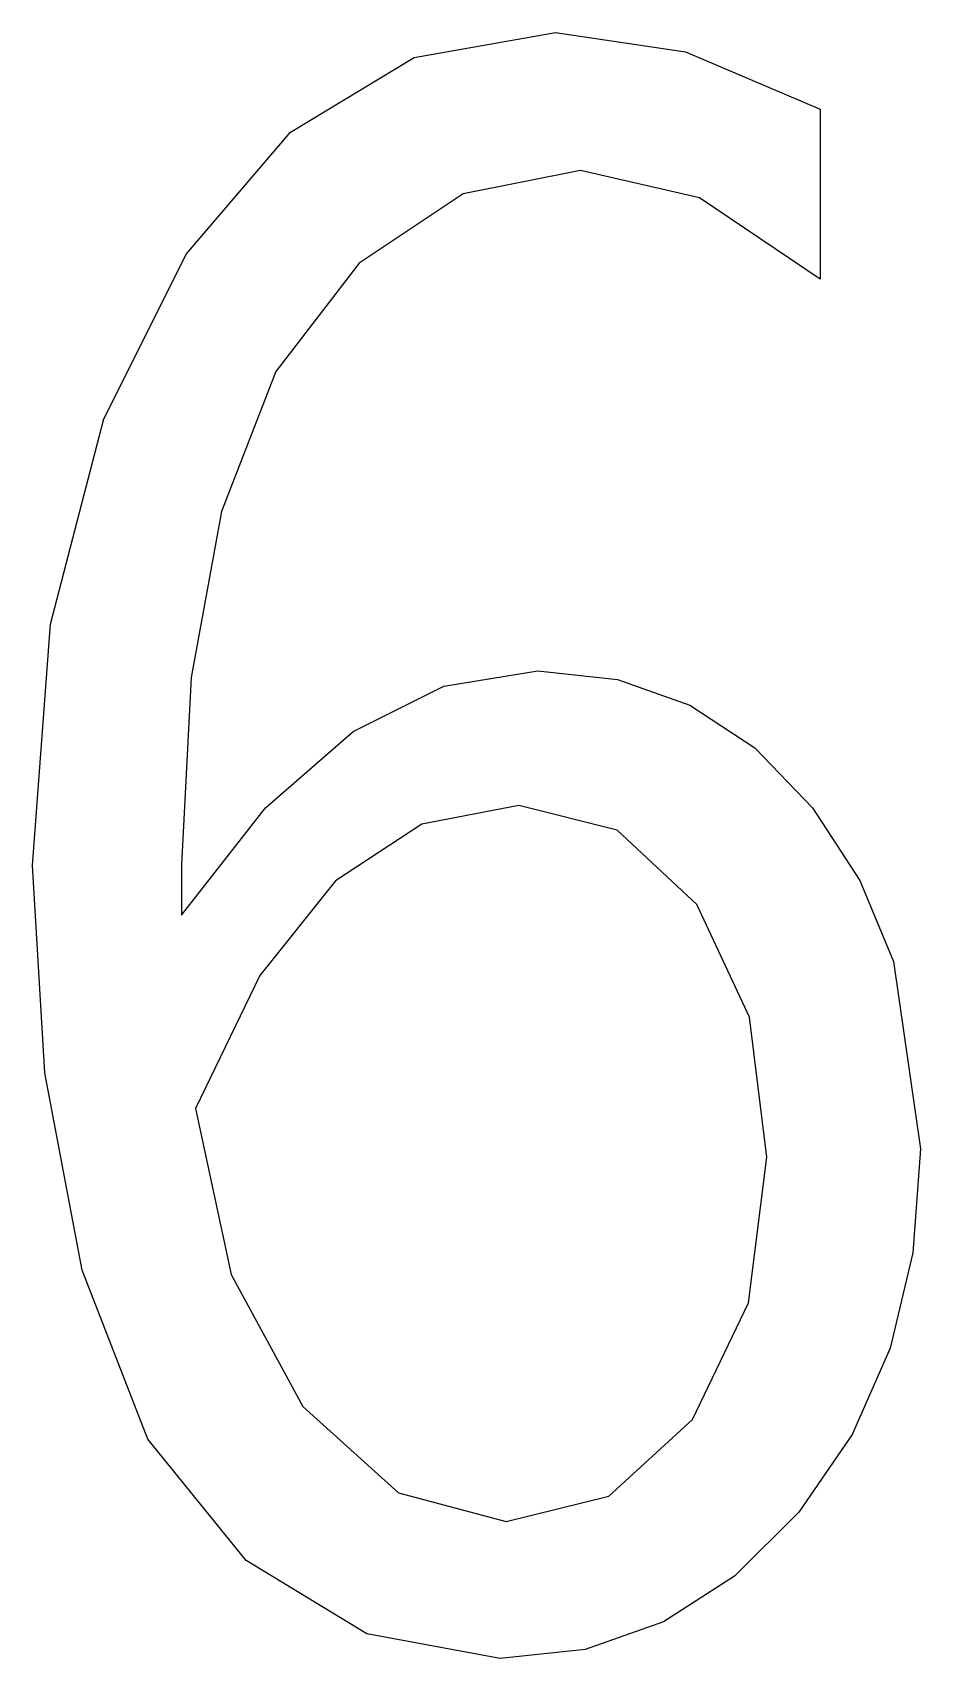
# Model space of a CAD drawing. Header units: metres. Extents: x -53 to 53, y 0 to 196.
import ezdxf

# ---------------------------------------------------------------- set-up
doc = ezdxf.new("R2010")
doc.units = ezdxf.units.M

msp = doc.modelspace()

# ---------------------------------------------------------------- linework, layer by layer
at = {"layer": 'COMPONENT0'}
for p, q in [((-7.48, 192.76), (9.52, 195.76)), ((9.52, 195.76), (25.14, 193.45)), ((-22.37, 183.75), (-7.48, 192.76)), ((25.14, 193.45), (41.34, 186.52)), ((41.34, 186.52), (41.34, 166.07)), ((-34.91, 169.12), (-22.37, 183.75)), ((12.5, 179.14), (-1.62, 176.35)), ((26.81, 175.87), (12.5, 179.14)), ((-1.62, 176.35), (-14.13, 167.98)), ((41.34, 166.07), (26.81, 175.87)), ((-44.82, 149.23), (-34.91, 169.12)), ((-14.13, 167.98), (-24.13, 154.93)), ((-24.13, 154.93), (-30.68, 138.08)), ((-51.27, 124.53), (-44.82, 149.23)), ((-30.68, 138.08), (-34.31, 118.09)), ((-53.41, 95.46), (-51.27, 124.53)), ((-34.31, 118.09), (-35.51, 95.61)), ((-3.92, 117.07), (7.39, 118.9)), ((7.39, 118.9), (16.96, 117.87)), ((16.96, 117.87), (25.66, 114.78)), ((-14.85, 111.59), (-3.92, 117.07)), ((25.66, 114.78), (33.48, 109.63)), ((-25.38, 102.41), (-14.85, 111.59)), ((33.48, 109.63), (40.42, 102.42)), ((-35.51, 89.5), (-25.38, 102.41)), ((5.11, 102.71), (-6.59, 100.44)), ((16.92, 99.72), (5.11, 102.71)), ((40.42, 102.42), (46.1, 93.68)), ((-6.59, 100.44), (-16.98, 93.62)), ((26.49, 90.78), (16.92, 99.72)), ((-51.92, 70.5), (-53.41, 95.46)), ((-35.51, 95.61), (-35.51, 89.5)), ((-16.98, 93.62), (-26.05, 82.22)), ((46.1, 93.68), (50.16, 83.92)), ((32.83, 77.21), (26.49, 90.78)), ((50.16, 83.92), (53.41, 61.37)), ((-26.05, 82.22), (-33.81, 66.2)), ((34.95, 60.37), (32.83, 77.21)), ((-47.45, 46.74), (-51.92, 70.5)), ((-33.81, 66.2), (-29.51, 46.22)), ((53.41, 61.37), (52.5, 48.83)), ((32.71, 42.81), (34.95, 60.37)), ((52.5, 48.83), (49.76, 37.36)), ((-39.53, 26.42), (-47.45, 46.74)), ((-29.51, 46.22), (-20.88, 30.33)), ((26, 28.77), (32.71, 42.81)), ((49.76, 37.36), (45.18, 26.96)), ((-20.88, 30.33), (-9.38, 19.94)), ((15.91, 19.55), (26, 28.77)), ((-27.7, 11.79), (-39.53, 26.42)), ((45.18, 26.96), (38.78, 17.62)), ((-9.38, 19.94), (3.55, 16.48)), ((3.55, 16.48), (15.91, 19.55)), ((38.78, 17.62), (31.05, 9.91)), ((-13.18, 2.95), (-27.7, 11.79)), ((31.05, 9.91), (22.48, 4.4)), ((22.48, 4.4), (13.08, 1.1)), ((2.84, 0), (-13.18, 2.95)), ((13.08, 1.1), (2.84, 0))]:
    msp.add_line(p, q, dxfattribs=at)

doc.saveas('drawing.dxf')
